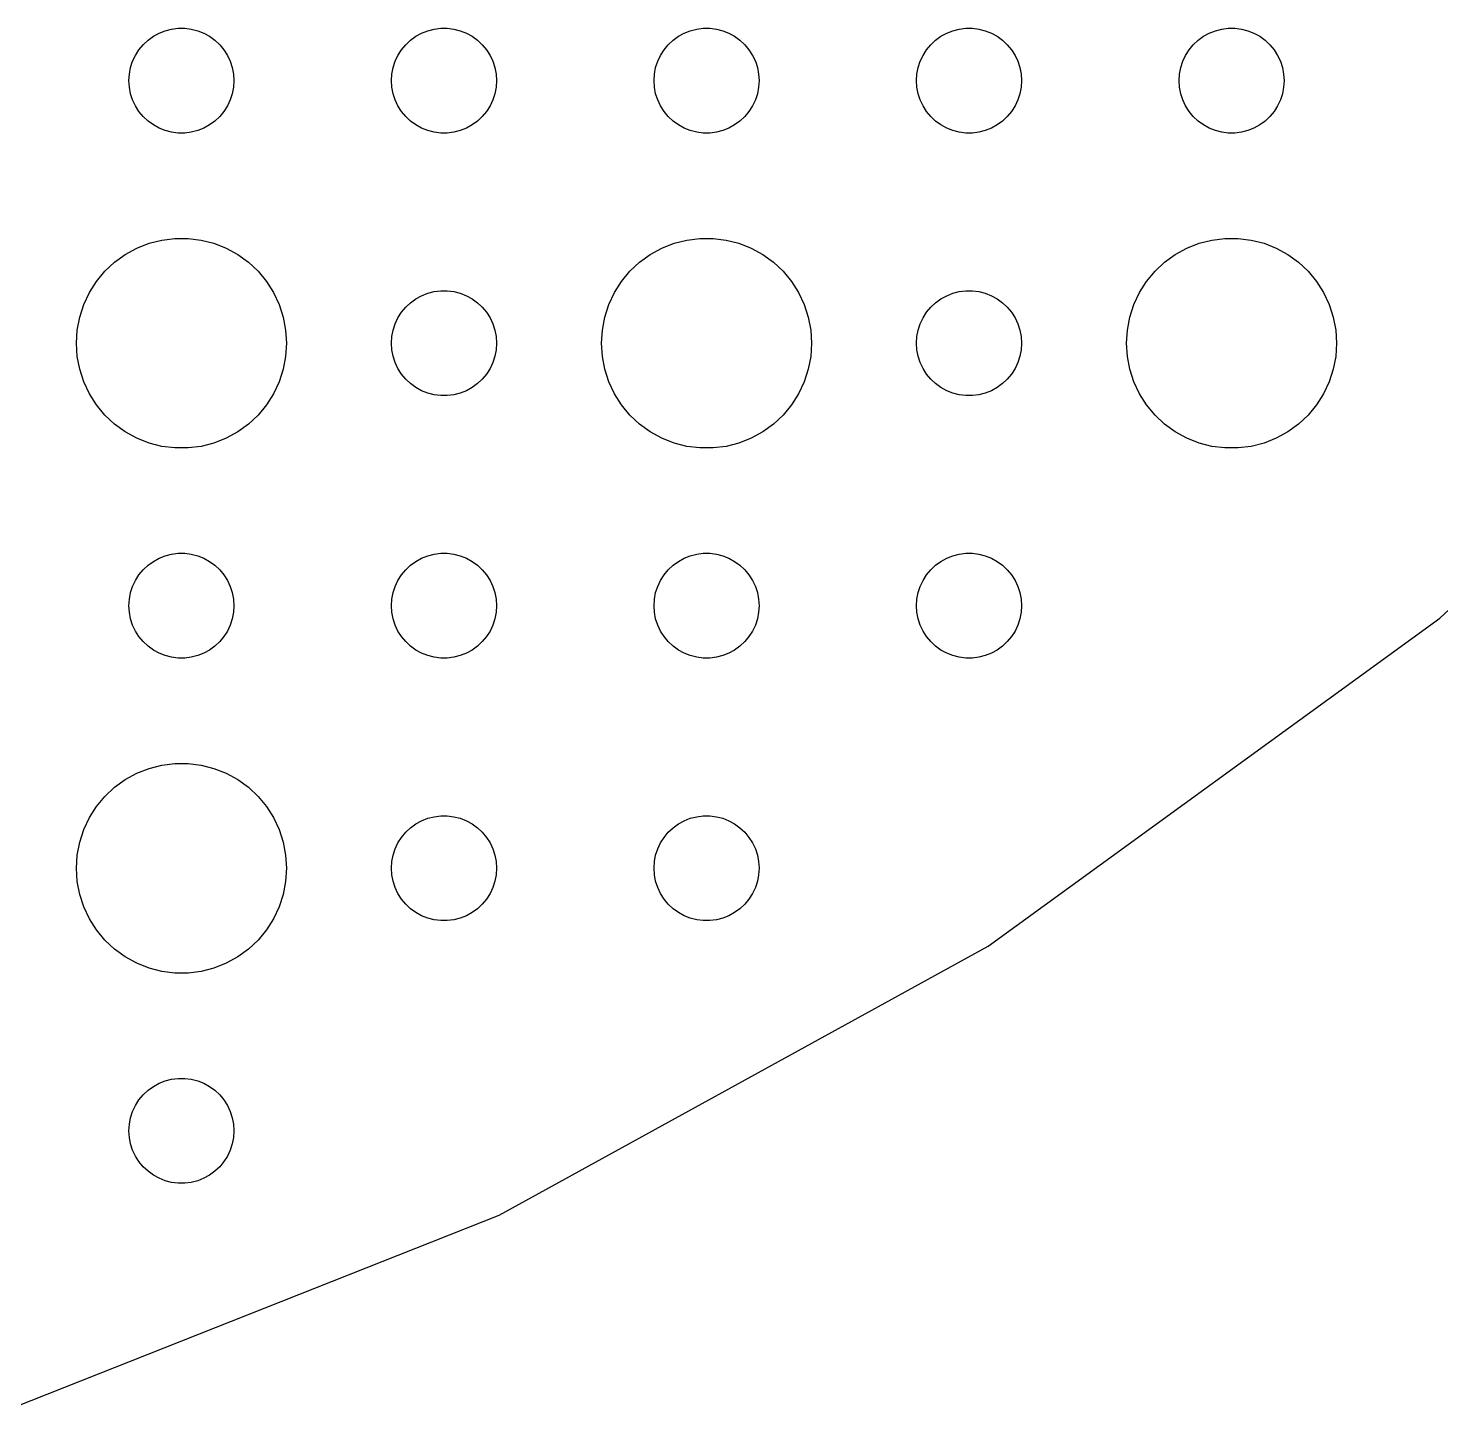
# Model space of a CAD drawing. Header units: metres. Extents: x -127 to 127, y -127 to 127.
# Drawn here: x 40.62 to 80.98, y -120.78 to -81 of the extents above; entities that cross this region are included whole.
import ezdxf

# ---------------------------------------------------------------- set-up
doc = ezdxf.new("R2010")
doc.units = ezdxf.units.M

msp = doc.modelspace()

# ---------------------------------------------------------------- linework, layer by layer
for p, q in [((44.3613, -81.1428), (44.5365, -81.0734)), ((44.5365, -81.0734), (44.7189, -81.0266)), ((44.7189, -81.0266), (44.9058, -81.003)), ((44.9058, -81.003), (45.0942, -81.003)), ((45.0942, -81.003), (45.2811, -81.0266)), ((45.2811, -81.0266), (45.4635, -81.0734)), ((45.4635, -81.0734), (45.6387, -81.1428)), ((51.8613, -81.1428), (52.0365, -81.0734)), ((52.0365, -81.0734), (52.2189, -81.0266)), ((52.2189, -81.0266), (52.4058, -81.003)), ((52.4058, -81.003), (52.5942, -81.003)), ((52.5942, -81.003), (52.7811, -81.0266)), ((52.7811, -81.0266), (52.9635, -81.0734)), ((52.9635, -81.0734), (53.1387, -81.1428)), ((59.3613, -81.1428), (59.5365, -81.0734)), ((59.5365, -81.0734), (59.7189, -81.0266)), ((59.7189, -81.0266), (59.9058, -81.003)), ((59.9058, -81.003), (60.0942, -81.003)), ((60.0942, -81.003), (60.2811, -81.0266)), ((60.2811, -81.0266), (60.4635, -81.0734)), ((60.4635, -81.0734), (60.6387, -81.1428)), ((66.8613, -81.1428), (67.0365, -81.0734)), ((67.0365, -81.0734), (67.2189, -81.0266)), ((67.2189, -81.0266), (67.4058, -81.003)), ((67.4058, -81.003), (67.5942, -81.003)), ((67.5942, -81.003), (67.7811, -81.0266)), ((67.7811, -81.0266), (67.9635, -81.0734)), ((67.9635, -81.0734), (68.1387, -81.1428)), ((74.3613, -81.1428), (74.5365, -81.0734)), ((74.5365, -81.0734), (74.7189, -81.0266)), ((74.7189, -81.0266), (74.9058, -81.003)), ((74.9058, -81.003), (75.0942, -81.003)), ((75.0942, -81.003), (75.2811, -81.0266)), ((75.2811, -81.0266), (75.4635, -81.0734)), ((75.4635, -81.0734), (75.6387, -81.1428)), ((43.7865, -81.6183), (43.9065, -81.4732)), ((43.9065, -81.4732), (44.0439, -81.3442)), ((44.0439, -81.3442), (44.1963, -81.2335)), ((44.1963, -81.2335), (44.3613, -81.1428)), ((45.6387, -81.1428), (45.8037, -81.2335)), ((45.8037, -81.2335), (45.9561, -81.3442)), ((45.9561, -81.3442), (46.0934, -81.4732)), ((46.0934, -81.4732), (46.2135, -81.6183)), ((51.2865, -81.6183), (51.4065, -81.4732)), ((51.4065, -81.4732), (51.5439, -81.3442)), ((51.5439, -81.3442), (51.6963, -81.2335)), ((51.6963, -81.2335), (51.8613, -81.1428)), ((53.1387, -81.1428), (53.3037, -81.2335)), ((53.3037, -81.2335), (53.4561, -81.3442)), ((53.4561, -81.3442), (53.5934, -81.4732)), ((53.5934, -81.4732), (53.7135, -81.6183)), ((58.7865, -81.6183), (58.9065, -81.4732)), ((58.9065, -81.4732), (59.0439, -81.3442)), ((59.0439, -81.3442), (59.1963, -81.2335)), ((59.1963, -81.2335), (59.3613, -81.1428)), ((60.6387, -81.1428), (60.8037, -81.2335)), ((60.8037, -81.2335), (60.9561, -81.3442)), ((60.9561, -81.3442), (61.0934, -81.4732)), ((61.0934, -81.4732), (61.2135, -81.6183)), ((66.2865, -81.6183), (66.4065, -81.4732)), ((66.4065, -81.4732), (66.5439, -81.3442)), ((66.5439, -81.3442), (66.6963, -81.2335)), ((66.6963, -81.2335), (66.8613, -81.1428)), ((68.1387, -81.1428), (68.3037, -81.2335)), ((68.3037, -81.2335), (68.4561, -81.3442)), ((68.4561, -81.3442), (68.5934, -81.4732)), ((68.5934, -81.4732), (68.7135, -81.6183)), ((73.7865, -81.6183), (73.9065, -81.4732)), ((73.9065, -81.4732), (74.0439, -81.3442)), ((74.0439, -81.3442), (74.1963, -81.2335)), ((74.1963, -81.2335), (74.3613, -81.1428)), ((75.6387, -81.1428), (75.8037, -81.2335)), ((75.8037, -81.2335), (75.9561, -81.3442)), ((75.9561, -81.3442), (76.0934, -81.4732)), ((76.0934, -81.4732), (76.2135, -81.6183)), ((43.6053, -81.9478), (43.6855, -81.7774)), ((43.6855, -81.7774), (43.7865, -81.6183)), ((46.2135, -81.6183), (46.3145, -81.7774)), ((46.3145, -81.7774), (46.3947, -81.9478)), ((51.1053, -81.9478), (51.1855, -81.7774)), ((51.1855, -81.7774), (51.2865, -81.6183)), ((53.7135, -81.6183), (53.8145, -81.7774)), ((53.8145, -81.7774), (53.8947, -81.9478)), ((58.6053, -81.9478), (58.6855, -81.7774)), ((58.6855, -81.7774), (58.7865, -81.6183)), ((61.2135, -81.6183), (61.3145, -81.7774)), ((61.3145, -81.7774), (61.3947, -81.9478)), ((66.1053, -81.9478), (66.1855, -81.7774)), ((66.1855, -81.7774), (66.2865, -81.6183)), ((68.7135, -81.6183), (68.8145, -81.7774)), ((68.8145, -81.7774), (68.8947, -81.9478)), ((73.6053, -81.9478), (73.6855, -81.7774)), ((73.6855, -81.7774), (73.7865, -81.6183)), ((76.2135, -81.6183), (76.3145, -81.7774)), ((76.3145, -81.7774), (76.3947, -81.9478)), ((43.5, -82.5), (43.5118, -82.312)), ((43.5118, -82.312), (43.5471, -82.127)), ((43.5471, -82.127), (43.6053, -81.9478)), ((46.3947, -81.9478), (46.4529, -82.127)), ((46.4529, -82.127), (46.4882, -82.312)), ((46.4882, -82.312), (46.5, -82.5)), ((51, -82.5), (51.0118, -82.312)), ((51.0118, -82.312), (51.0471, -82.127)), ((51.0471, -82.127), (51.1053, -81.9478)), ((53.8947, -81.9478), (53.9529, -82.127)), ((53.9529, -82.127), (53.9882, -82.312)), ((53.9882, -82.312), (54, -82.5)), ((58.5, -82.5), (58.5118, -82.312)), ((58.5118, -82.312), (58.5471, -82.127)), ((58.5471, -82.127), (58.6053, -81.9478)), ((61.3947, -81.9478), (61.4529, -82.127)), ((61.4529, -82.127), (61.4882, -82.312)), ((61.4882, -82.312), (61.5, -82.5)), ((66, -82.5), (66.0118, -82.312)), ((66.0118, -82.312), (66.0471, -82.127)), ((66.0471, -82.127), (66.1053, -81.9478)), ((68.8947, -81.9478), (68.9529, -82.127)), ((68.9529, -82.127), (68.9882, -82.312)), ((68.9882, -82.312), (69, -82.5)), ((73.5, -82.5), (73.5118, -82.312)), ((73.5118, -82.312), (73.5471, -82.127)), ((73.5471, -82.127), (73.6053, -81.9478)), ((76.3947, -81.9478), (76.4529, -82.127)), ((76.4529, -82.127), (76.4882, -82.312)), ((76.4882, -82.312), (76.5, -82.5)), ((43.5118, -82.688), (43.5, -82.5)), ((43.5471, -82.873), (43.5118, -82.688)), ((46.4882, -82.688), (46.4529, -82.873)), ((46.5, -82.5), (46.4882, -82.688)), ((51.0118, -82.688), (51, -82.5)), ((51.0471, -82.873), (51.0118, -82.688)), ((53.9882, -82.688), (53.9529, -82.873)), ((54, -82.5), (53.9882, -82.688)), ((58.5118, -82.688), (58.5, -82.5)), ((58.5471, -82.873), (58.5118, -82.688)), ((61.4882, -82.688), (61.4529, -82.873)), ((61.5, -82.5), (61.4882, -82.688)), ((66.0118, -82.688), (66, -82.5)), ((66.0471, -82.873), (66.0118, -82.688)), ((68.9882, -82.688), (68.9529, -82.873)), ((69, -82.5), (68.9882, -82.688)), ((73.5118, -82.688), (73.5, -82.5)), ((73.5471, -82.873), (73.5118, -82.688)), ((76.4882, -82.688), (76.4529, -82.873)), ((76.5, -82.5), (76.4882, -82.688)), ((43.6053, -83.0522), (43.5471, -82.873)), ((43.6855, -83.2226), (43.6053, -83.0522)), ((46.3947, -83.0522), (46.3145, -83.2226)), ((46.4529, -82.873), (46.3947, -83.0522)), ((51.1053, -83.0522), (51.0471, -82.873)), ((51.1855, -83.2226), (51.1053, -83.0522)), ((53.8947, -83.0522), (53.8145, -83.2226)), ((53.9529, -82.873), (53.8947, -83.0522)), ((58.6053, -83.0522), (58.5471, -82.873)), ((58.6855, -83.2226), (58.6053, -83.0522)), ((61.3947, -83.0522), (61.3145, -83.2226)), ((61.4529, -82.873), (61.3947, -83.0522)), ((66.1053, -83.0522), (66.0471, -82.873)), ((66.1855, -83.2226), (66.1053, -83.0522)), ((68.8947, -83.0522), (68.8145, -83.2226)), ((68.9529, -82.873), (68.8947, -83.0522)), ((73.6053, -83.0522), (73.5471, -82.873)), ((73.6855, -83.2226), (73.6053, -83.0522)), ((76.3947, -83.0522), (76.3145, -83.2226)), ((76.4529, -82.873), (76.3947, -83.0522)), ((43.7865, -83.3817), (43.6855, -83.2226)), ((43.9065, -83.5268), (43.7865, -83.3817)), ((44.0439, -83.6558), (43.9065, -83.5268)), ((46.0934, -83.5268), (45.9561, -83.6558)), ((46.2135, -83.3817), (46.0934, -83.5268)), ((46.3145, -83.2226), (46.2135, -83.3817)), ((51.2865, -83.3817), (51.1855, -83.2226)), ((51.4065, -83.5268), (51.2865, -83.3817)), ((51.5439, -83.6558), (51.4065, -83.5268)), ((53.5934, -83.5268), (53.4561, -83.6558)), ((53.7135, -83.3817), (53.5934, -83.5268)), ((53.8145, -83.2226), (53.7135, -83.3817)), ((58.7865, -83.3817), (58.6855, -83.2226)), ((58.9065, -83.5268), (58.7865, -83.3817)), ((59.0439, -83.6558), (58.9065, -83.5268)), ((61.0934, -83.5268), (60.9561, -83.6558)), ((61.2135, -83.3817), (61.0934, -83.5268)), ((61.3145, -83.2226), (61.2135, -83.3817)), ((66.2865, -83.3817), (66.1855, -83.2226)), ((66.4065, -83.5268), (66.2865, -83.3817)), ((66.5439, -83.6558), (66.4065, -83.5268)), ((68.5934, -83.5268), (68.4561, -83.6558)), ((68.7135, -83.3817), (68.5934, -83.5268)), ((68.8145, -83.2226), (68.7135, -83.3817)), ((73.7865, -83.3817), (73.6855, -83.2226)), ((73.9065, -83.5268), (73.7865, -83.3817)), ((74.0439, -83.6558), (73.9065, -83.5268)), ((76.0934, -83.5268), (75.9561, -83.6558)), ((76.2135, -83.3817), (76.0934, -83.5268)), ((76.3145, -83.2226), (76.2135, -83.3817)), ((44.1963, -83.7665), (44.0439, -83.6558)), ((44.3613, -83.8572), (44.1963, -83.7665)), ((44.5365, -83.9266), (44.3613, -83.8572)), ((44.7189, -83.9734), (44.5365, -83.9266)), ((45.4635, -83.9266), (45.2811, -83.9734)), ((45.6387, -83.8572), (45.4635, -83.9266)), ((45.8037, -83.7665), (45.6387, -83.8572)), ((45.9561, -83.6558), (45.8037, -83.7665)), ((51.6963, -83.7665), (51.5439, -83.6558)), ((51.8613, -83.8572), (51.6963, -83.7665)), ((52.0365, -83.9266), (51.8613, -83.8572)), ((52.2189, -83.9734), (52.0365, -83.9266)), ((52.9635, -83.9266), (52.7811, -83.9734)), ((53.1387, -83.8572), (52.9635, -83.9266)), ((53.3037, -83.7665), (53.1387, -83.8572)), ((53.4561, -83.6558), (53.3037, -83.7665)), ((59.1963, -83.7665), (59.0439, -83.6558)), ((59.3613, -83.8572), (59.1963, -83.7665)), ((59.5365, -83.9266), (59.3613, -83.8572)), ((59.7189, -83.9734), (59.5365, -83.9266)), ((60.4635, -83.9266), (60.2811, -83.9734)), ((60.6387, -83.8572), (60.4635, -83.9266)), ((60.8037, -83.7665), (60.6387, -83.8572)), ((60.9561, -83.6558), (60.8037, -83.7665)), ((66.6963, -83.7665), (66.5439, -83.6558)), ((66.8613, -83.8572), (66.6963, -83.7665)), ((67.0365, -83.9266), (66.8613, -83.8572)), ((67.2189, -83.9734), (67.0365, -83.9266)), ((67.9635, -83.9266), (67.7811, -83.9734)), ((68.1387, -83.8572), (67.9635, -83.9266)), ((68.3037, -83.7665), (68.1387, -83.8572)), ((68.4561, -83.6558), (68.3037, -83.7665)), ((74.1963, -83.7665), (74.0439, -83.6558)), ((74.3613, -83.8572), (74.1963, -83.7665)), ((74.5365, -83.9266), (74.3613, -83.8572)), ((74.7189, -83.9734), (74.5365, -83.9266)), ((75.4635, -83.9266), (75.2811, -83.9734)), ((75.6387, -83.8572), (75.4635, -83.9266)), ((75.8037, -83.7665), (75.6387, -83.8572)), ((75.9561, -83.6558), (75.8037, -83.7665)), ((44.9058, -83.997), (44.7189, -83.9734)), ((45.0942, -83.997), (44.9058, -83.997)), ((45.2811, -83.9734), (45.0942, -83.997)), ((52.4058, -83.997), (52.2189, -83.9734)), ((52.5942, -83.997), (52.4058, -83.997)), ((52.7811, -83.9734), (52.5942, -83.997)), ((59.9058, -83.997), (59.7189, -83.9734)), ((60.0942, -83.997), (59.9058, -83.997)), ((60.2811, -83.9734), (60.0942, -83.997)), ((67.4058, -83.997), (67.2189, -83.9734)), ((67.5942, -83.997), (67.4058, -83.997)), ((67.7811, -83.9734), (67.5942, -83.997)), ((74.9058, -83.997), (74.7189, -83.9734)), ((75.0942, -83.997), (74.9058, -83.997)), ((75.2811, -83.9734), (75.0942, -83.997)), ((43.7227, -87.2855), (44.0729, -87.1468)), ((44.0729, -87.1468), (44.4379, -87.0531)), ((44.4379, -87.0531), (44.8116, -87.0059)), ((44.8116, -87.0059), (45.1884, -87.0059)), ((45.1884, -87.0059), (45.5621, -87.0531)), ((45.5621, -87.0531), (45.927, -87.1468)), ((45.927, -87.1468), (46.2773, -87.2855)), ((58.7227, -87.2855), (59.0729, -87.1468)), ((59.0729, -87.1468), (59.4379, -87.0531)), ((59.4379, -87.0531), (59.8116, -87.0059)), ((59.8116, -87.0059), (60.1884, -87.0059)), ((60.1884, -87.0059), (60.5621, -87.0531)), ((60.5621, -87.0531), (60.927, -87.1468)), ((60.927, -87.1468), (61.2773, -87.2855)), ((73.7227, -87.2855), (74.073, -87.1468)), ((74.073, -87.1468), (74.4379, -87.0531)), ((74.4379, -87.0531), (74.8116, -87.0059)), ((74.8116, -87.0059), (75.1884, -87.0059)), ((75.1884, -87.0059), (75.5621, -87.0531)), ((75.5621, -87.0531), (75.927, -87.1468)), ((75.927, -87.1468), (76.2773, -87.2855)), ((80.9529, -97.8552), (92.579, -86.9375)), ((43.0877, -87.6885), (43.3925, -87.467)), ((43.3925, -87.467), (43.7227, -87.2855)), ((46.2773, -87.2855), (46.6075, -87.467)), ((46.6075, -87.467), (46.9123, -87.6885)), ((58.0877, -87.6885), (58.3925, -87.467)), ((58.3925, -87.467), (58.7227, -87.2855)), ((61.2773, -87.2855), (61.6075, -87.467)), ((61.6075, -87.467), (61.9123, -87.6885)), ((73.0877, -87.6885), (73.3925, -87.467)), ((73.3925, -87.467), (73.7227, -87.2855)), ((76.2773, -87.2855), (76.6075, -87.467)), ((76.6075, -87.467), (76.9123, -87.6885)), ((42.5729, -88.2366), (42.8131, -87.9464)), ((42.8131, -87.9464), (43.0877, -87.6885)), ((46.9123, -87.6885), (47.1869, -87.9464)), ((47.1869, -87.9464), (47.427, -88.2366)), ((57.5729, -88.2366), (57.8131, -87.9464)), ((57.8131, -87.9464), (58.0877, -87.6885)), ((61.9123, -87.6885), (62.1869, -87.9464)), ((62.1869, -87.9464), (62.427, -88.2366)), ((72.573, -88.2366), (72.8131, -87.9464)), ((72.8131, -87.9464), (73.0877, -87.6885)), ((76.9123, -87.6885), (77.1869, -87.9464)), ((77.1869, -87.9464), (77.427, -88.2366)), ((42.3711, -88.5547), (42.5729, -88.2366)), ((47.427, -88.2366), (47.6289, -88.5547)), ((57.3711, -88.5547), (57.5729, -88.2366)), ((62.427, -88.2366), (62.6289, -88.5547)), ((72.3711, -88.5547), (72.573, -88.2366)), ((77.427, -88.2366), (77.6289, -88.5547)), ((42.2107, -88.8956), (42.3711, -88.5547)), ((47.6289, -88.5547), (47.7893, -88.8956)), ((51.5439, -88.8442), (51.6963, -88.7335)), ((51.6963, -88.7335), (51.8613, -88.6428)), ((51.8613, -88.6428), (52.0365, -88.5734)), ((52.0365, -88.5734), (52.2189, -88.5266)), ((52.2189, -88.5266), (52.4058, -88.503)), ((52.4058, -88.503), (52.5942, -88.503)), ((52.5942, -88.503), (52.7811, -88.5266)), ((52.7811, -88.5266), (52.9635, -88.5734)), ((52.9635, -88.5734), (53.1387, -88.6428)), ((53.1387, -88.6428), (53.3037, -88.7335)), ((53.3037, -88.7335), (53.4561, -88.8442)), ((57.2107, -88.8956), (57.3711, -88.5547)), ((62.6289, -88.5547), (62.7893, -88.8956)), ((66.5439, -88.8442), (66.6963, -88.7335)), ((66.6963, -88.7335), (66.8613, -88.6428)), ((66.8613, -88.6428), (67.0365, -88.5734)), ((67.0365, -88.5734), (67.2189, -88.5266)), ((67.2189, -88.5266), (67.4058, -88.503)), ((67.4058, -88.503), (67.5942, -88.503)), ((67.5942, -88.503), (67.7811, -88.5266)), ((67.7811, -88.5266), (67.9635, -88.5734)), ((67.9635, -88.5734), (68.1387, -88.6428)), ((68.1387, -88.6428), (68.3037, -88.7335)), ((68.3037, -88.7335), (68.4561, -88.8442)), ((72.2107, -88.8956), (72.3711, -88.5547)), ((77.6289, -88.5547), (77.7893, -88.8956)), ((42.0942, -89.2539), (42.2107, -88.8956)), ((47.7893, -88.8956), (47.9057, -89.2539)), ((51.1855, -89.2774), (51.2865, -89.1183)), ((51.2865, -89.1183), (51.4065, -88.9732)), ((51.4065, -88.9732), (51.5439, -88.8442)), ((53.4561, -88.8442), (53.5934, -88.9732)), ((53.5934, -88.9732), (53.7135, -89.1183)), ((53.7135, -89.1183), (53.8145, -89.2774)), ((57.0942, -89.2539), (57.2107, -88.8956)), ((62.7893, -88.8956), (62.9057, -89.2539)), ((66.1855, -89.2774), (66.2865, -89.1183)), ((66.2865, -89.1183), (66.4065, -88.9732)), ((66.4065, -88.9732), (66.5439, -88.8442)), ((68.4561, -88.8442), (68.5934, -88.9732)), ((68.5934, -88.9732), (68.7135, -89.1183)), ((68.7135, -89.1183), (68.8145, -89.2774)), ((72.0943, -89.2539), (72.2107, -88.8956)), ((77.7893, -88.8956), (77.9057, -89.2539)), ((42.0237, -89.624), (42.0942, -89.2539)), ((47.9057, -89.2539), (47.9763, -89.624)), ((51.0471, -89.627), (51.1053, -89.4478)), ((51.1053, -89.4478), (51.1855, -89.2774)), ((53.8145, -89.2774), (53.8947, -89.4478)), ((53.8947, -89.4478), (53.9529, -89.627)), ((57.0237, -89.624), (57.0942, -89.2539)), ((62.9057, -89.2539), (62.9763, -89.624)), ((66.0471, -89.627), (66.1053, -89.4478)), ((66.1053, -89.4478), (66.1855, -89.2774)), ((68.8145, -89.2774), (68.8947, -89.4478)), ((68.8947, -89.4478), (68.9529, -89.627)), ((72.0237, -89.624), (72.0943, -89.2539)), ((77.9057, -89.2539), (77.9763, -89.624)), ((42, -90), (42.0237, -89.624)), ((47.9763, -89.624), (48, -90)), ((51, -90), (51.0118, -89.812)), ((51.0118, -89.812), (51.0471, -89.627)), ((53.9529, -89.627), (53.9882, -89.812)), ((53.9882, -89.812), (54, -90)), ((57, -90), (57.0237, -89.624)), ((62.9763, -89.624), (63, -90)), ((66, -90), (66.0118, -89.812)), ((66.0118, -89.812), (66.0471, -89.627)), ((68.9529, -89.627), (68.9882, -89.812)), ((68.9882, -89.812), (69, -90)), ((72, -90), (72.0237, -89.624)), ((77.9763, -89.624), (78, -90)), ((42.0237, -90.376), (42, -90)), ((42.0942, -90.7461), (42.0237, -90.376)), ((47.9763, -90.376), (47.9057, -90.7461)), ((48, -90), (47.9763, -90.376)), ((51.0118, -90.188), (51, -90)), ((51.0471, -90.373), (51.0118, -90.188)), ((51.1053, -90.5522), (51.0471, -90.373)), ((53.9529, -90.373), (53.8947, -90.5522)), ((53.9882, -90.188), (53.9529, -90.373)), ((54, -90), (53.9882, -90.188)), ((57.0237, -90.376), (57, -90)), ((57.0942, -90.7461), (57.0237, -90.376)), ((62.9763, -90.376), (62.9057, -90.7461)), ((63, -90), (62.9763, -90.376)), ((66.0118, -90.188), (66, -90)), ((66.0471, -90.373), (66.0118, -90.188)), ((66.1053, -90.5522), (66.0471, -90.373)), ((68.9529, -90.373), (68.8947, -90.5522)), ((68.9882, -90.188), (68.9529, -90.373)), ((69, -90), (68.9882, -90.188)), ((72.0237, -90.376), (72, -90)), ((72.0943, -90.7461), (72.0237, -90.376)), ((77.9763, -90.376), (77.9057, -90.7461)), ((78, -90), (77.9763, -90.376)), ((42.2107, -91.1044), (42.0942, -90.7461)), ((47.9057, -90.7461), (47.7893, -91.1044)), ((51.1855, -90.7226), (51.1053, -90.5522)), ((51.2865, -90.8817), (51.1855, -90.7226)), ((53.8145, -90.7226), (53.7135, -90.8817)), ((53.8947, -90.5522), (53.8145, -90.7226)), ((57.2107, -91.1044), (57.0942, -90.7461)), ((62.9057, -90.7461), (62.7893, -91.1044)), ((66.1855, -90.7226), (66.1053, -90.5522)), ((66.2865, -90.8817), (66.1855, -90.7226)), ((68.8145, -90.7226), (68.7135, -90.8817)), ((68.8947, -90.5522), (68.8145, -90.7226)), ((72.2107, -91.1044), (72.0943, -90.7461)), ((77.9057, -90.7461), (77.7893, -91.1044)), ((42.3711, -91.4453), (42.2107, -91.1044)), ((47.7893, -91.1044), (47.6289, -91.4453)), ((51.4065, -91.0268), (51.2865, -90.8817)), ((51.5439, -91.1558), (51.4065, -91.0268)), ((51.6963, -91.2665), (51.5439, -91.1558)), ((53.4561, -91.1558), (53.3037, -91.2665)), ((53.5934, -91.0268), (53.4561, -91.1558)), ((53.7135, -90.8817), (53.5934, -91.0268)), ((57.3711, -91.4453), (57.2107, -91.1044)), ((62.7893, -91.1044), (62.6289, -91.4453)), ((66.4065, -91.0268), (66.2865, -90.8817)), ((66.5439, -91.1558), (66.4065, -91.0268)), ((66.6963, -91.2665), (66.5439, -91.1558)), ((68.4561, -91.1558), (68.3037, -91.2665)), ((68.5934, -91.0268), (68.4561, -91.1558)), ((68.7135, -90.8817), (68.5934, -91.0268)), ((72.3711, -91.4453), (72.2107, -91.1044)), ((77.7893, -91.1044), (77.6289, -91.4453)), ((42.5729, -91.7634), (42.3711, -91.4453)), ((47.6289, -91.4453), (47.427, -91.7634)), ((51.8613, -91.3572), (51.6963, -91.2665)), ((52.0365, -91.4266), (51.8613, -91.3572)), ((52.2189, -91.4734), (52.0365, -91.4266)), ((52.4058, -91.497), (52.2189, -91.4734)), ((52.5942, -91.497), (52.4058, -91.497)), ((52.7811, -91.4734), (52.5942, -91.497)), ((52.9635, -91.4266), (52.7811, -91.4734)), ((53.1387, -91.3572), (52.9635, -91.4266)), ((53.3037, -91.2665), (53.1387, -91.3572)), ((57.5729, -91.7634), (57.3711, -91.4453)), ((62.6289, -91.4453), (62.427, -91.7634)), ((66.8613, -91.3572), (66.6963, -91.2665)), ((67.0365, -91.4266), (66.8613, -91.3572)), ((67.2189, -91.4734), (67.0365, -91.4266)), ((67.4058, -91.497), (67.2189, -91.4734)), ((67.5942, -91.497), (67.4058, -91.497)), ((67.7811, -91.4734), (67.5942, -91.497)), ((67.9635, -91.4266), (67.7811, -91.4734)), ((68.1387, -91.3572), (67.9635, -91.4266)), ((68.3037, -91.2665), (68.1387, -91.3572)), ((72.573, -91.7634), (72.3711, -91.4453)), ((77.6289, -91.4453), (77.427, -91.7634)), ((42.8131, -92.0536), (42.5729, -91.7634)), ((47.427, -91.7634), (47.1869, -92.0536)), ((57.8131, -92.0536), (57.5729, -91.7634)), ((62.427, -91.7634), (62.1869, -92.0536)), ((72.8131, -92.0536), (72.573, -91.7634)), ((77.427, -91.7634), (77.1869, -92.0536)), ((43.0877, -92.3115), (42.8131, -92.0536)), ((43.3925, -92.533), (43.0877, -92.3115)), ((46.9123, -92.3115), (46.6075, -92.533)), ((47.1869, -92.0536), (46.9123, -92.3115)), ((58.0877, -92.3115), (57.8131, -92.0536)), ((58.3925, -92.533), (58.0877, -92.3115)), ((61.9123, -92.3115), (61.6075, -92.533)), ((62.1869, -92.0536), (61.9123, -92.3115)), ((73.0877, -92.3115), (72.8131, -92.0536)), ((73.3925, -92.533), (73.0877, -92.3115)), ((76.9123, -92.3115), (76.6075, -92.533)), ((77.1869, -92.0536), (76.9123, -92.3115)), ((43.7227, -92.7145), (43.3925, -92.533)), ((44.0729, -92.8532), (43.7227, -92.7145)), ((46.2773, -92.7145), (45.927, -92.8532)), ((46.6075, -92.533), (46.2773, -92.7145)), ((58.7227, -92.7145), (58.3925, -92.533)), ((59.0729, -92.8532), (58.7227, -92.7145)), ((61.2773, -92.7145), (60.927, -92.8532)), ((61.6075, -92.533), (61.2773, -92.7145)), ((73.7227, -92.7145), (73.3925, -92.533)), ((74.073, -92.8532), (73.7227, -92.7145)), ((76.2773, -92.7145), (75.927, -92.8532)), ((76.6075, -92.533), (76.2773, -92.7145)), ((44.4379, -92.9469), (44.0729, -92.8532)), ((44.8116, -92.9941), (44.4379, -92.9469)), ((45.1884, -92.9941), (44.8116, -92.9941)), ((45.5621, -92.9469), (45.1884, -92.9941)), ((45.927, -92.8532), (45.5621, -92.9469)), ((59.4379, -92.9469), (59.0729, -92.8532)), ((59.8116, -92.9941), (59.4379, -92.9469)), ((60.1884, -92.9941), (59.8116, -92.9941)), ((60.5621, -92.9469), (60.1884, -92.9941)), ((60.927, -92.8532), (60.5621, -92.9469)), ((74.4379, -92.9469), (74.073, -92.8532)), ((74.8116, -92.9941), (74.4379, -92.9469)), ((75.1884, -92.9941), (74.8116, -92.9941)), ((75.5621, -92.9469), (75.1884, -92.9941)), ((75.927, -92.8532), (75.5621, -92.9469)), ((44.5365, -96.0734), (44.7189, -96.0266)), ((44.7189, -96.0266), (44.9058, -96.003)), ((44.9058, -96.003), (45.0942, -96.003)), ((45.0942, -96.003), (45.2811, -96.0266)), ((45.2811, -96.0266), (45.4635, -96.0734)), ((52.0365, -96.0734), (52.2189, -96.0266)), ((52.2189, -96.0266), (52.4058, -96.003)), ((52.4058, -96.003), (52.5942, -96.003)), ((52.5942, -96.003), (52.7811, -96.0266)), ((52.7811, -96.0266), (52.9635, -96.0734)), ((59.5365, -96.0734), (59.7189, -96.0266)), ((59.7189, -96.0266), (59.9058, -96.003)), ((59.9058, -96.003), (60.0942, -96.003)), ((60.0942, -96.003), (60.2811, -96.0266)), ((60.2811, -96.0266), (60.4635, -96.0734)), ((67.0365, -96.0734), (67.2189, -96.0266)), ((67.2189, -96.0266), (67.4058, -96.003)), ((67.4058, -96.003), (67.5942, -96.003)), ((67.5942, -96.003), (67.7811, -96.0266)), ((67.7811, -96.0266), (67.9635, -96.0734)), ((43.9065, -96.4732), (44.0439, -96.3442)), ((44.0439, -96.3442), (44.1963, -96.2335)), ((44.1963, -96.2335), (44.3613, -96.1428)), ((44.3613, -96.1428), (44.5365, -96.0734)), ((45.4635, -96.0734), (45.6387, -96.1428)), ((45.6387, -96.1428), (45.8037, -96.2335)), ((45.8037, -96.2335), (45.9561, -96.3442)), ((45.9561, -96.3442), (46.0934, -96.4732)), ((51.4065, -96.4732), (51.5439, -96.3442)), ((51.5439, -96.3442), (51.6963, -96.2335)), ((51.6963, -96.2335), (51.8613, -96.1428)), ((51.8613, -96.1428), (52.0365, -96.0734)), ((52.9635, -96.0734), (53.1387, -96.1428)), ((53.1387, -96.1428), (53.3037, -96.2335)), ((53.3037, -96.2335), (53.4561, -96.3442)), ((53.4561, -96.3442), (53.5934, -96.4732)), ((58.9065, -96.4732), (59.0439, -96.3442)), ((59.0439, -96.3442), (59.1963, -96.2335)), ((59.1963, -96.2335), (59.3613, -96.1428)), ((59.3613, -96.1428), (59.5365, -96.0734)), ((60.4635, -96.0734), (60.6387, -96.1428)), ((60.6387, -96.1428), (60.8037, -96.2335)), ((60.8037, -96.2335), (60.9561, -96.3442)), ((60.9561, -96.3442), (61.0934, -96.4732)), ((66.4065, -96.4732), (66.5439, -96.3442)), ((66.5439, -96.3442), (66.6963, -96.2335)), ((66.6963, -96.2335), (66.8613, -96.1428)), ((66.8613, -96.1428), (67.0365, -96.0734)), ((67.9635, -96.0734), (68.1387, -96.1428)), ((68.1387, -96.1428), (68.3037, -96.2335)), ((68.3037, -96.2335), (68.4561, -96.3442)), ((68.4561, -96.3442), (68.5934, -96.4732)), ((43.6053, -96.9478), (43.6855, -96.7774)), ((43.6855, -96.7774), (43.7865, -96.6183)), ((43.7865, -96.6183), (43.9065, -96.4732)), ((46.0934, -96.4732), (46.2135, -96.6183)), ((46.2135, -96.6183), (46.3145, -96.7774)), ((46.3145, -96.7774), (46.3947, -96.9478)), ((51.1053, -96.9478), (51.1855, -96.7774)), ((51.1855, -96.7774), (51.2865, -96.6183)), ((51.2865, -96.6183), (51.4065, -96.4732)), ((53.5934, -96.4732), (53.7135, -96.6183)), ((53.7135, -96.6183), (53.8145, -96.7774)), ((53.8145, -96.7774), (53.8947, -96.9478)), ((58.6053, -96.9478), (58.6855, -96.7774)), ((58.6855, -96.7774), (58.7865, -96.6183)), ((58.7865, -96.6183), (58.9065, -96.4732)), ((61.0934, -96.4732), (61.2135, -96.6183)), ((61.2135, -96.6183), (61.3145, -96.7774)), ((61.3145, -96.7774), (61.3947, -96.9478)), ((66.1053, -96.9478), (66.1855, -96.7774)), ((66.1855, -96.7774), (66.2865, -96.6183)), ((66.2865, -96.6183), (66.4065, -96.4732)), ((68.5934, -96.4732), (68.7135, -96.6183)), ((68.7135, -96.6183), (68.8145, -96.7774)), ((68.8145, -96.7774), (68.8947, -96.9478)), ((43.5118, -97.312), (43.5471, -97.127)), ((43.5471, -97.127), (43.6053, -96.9478)), ((46.3947, -96.9478), (46.4529, -97.127)), ((46.4529, -97.127), (46.4882, -97.312)), ((51.0118, -97.312), (51.0471, -97.127)), ((51.0471, -97.127), (51.1053, -96.9478)), ((53.8947, -96.9478), (53.9529, -97.127)), ((53.9529, -97.127), (53.9882, -97.312)), ((58.5118, -97.312), (58.5471, -97.127)), ((58.5471, -97.127), (58.6053, -96.9478)), ((61.3947, -96.9478), (61.4529, -97.127)), ((61.4529, -97.127), (61.4882, -97.312)), ((66.0118, -97.312), (66.0471, -97.127)), ((66.0471, -97.127), (66.1053, -96.9478)), ((68.8947, -96.9478), (68.9529, -97.127)), ((68.9529, -97.127), (68.9882, -97.312)), ((43.5, -97.5), (43.5118, -97.312)), ((43.5118, -97.688), (43.5, -97.5)), ((46.4882, -97.312), (46.5, -97.5)), ((46.5, -97.5), (46.4882, -97.688)), ((51, -97.5), (51.0118, -97.312)), ((51.0118, -97.688), (51, -97.5)), ((53.9882, -97.312), (54, -97.5)), ((54, -97.5), (53.9882, -97.688)), ((58.5, -97.5), (58.5118, -97.312)), ((58.5118, -97.688), (58.5, -97.5)), ((61.4882, -97.312), (61.5, -97.5)), ((61.5, -97.5), (61.4882, -97.688)), ((66, -97.5), (66.0118, -97.312)), ((66.0118, -97.688), (66, -97.5)), ((68.9882, -97.312), (69, -97.5)), ((69, -97.5), (68.9882, -97.688)), ((43.5471, -97.873), (43.5118, -97.688)), ((43.6053, -98.0522), (43.5471, -97.873)), ((43.6855, -98.2226), (43.6053, -98.0522)), ((46.3947, -98.0522), (46.3145, -98.2226)), ((46.4529, -97.873), (46.3947, -98.0522)), ((46.4882, -97.688), (46.4529, -97.873)), ((51.0471, -97.873), (51.0118, -97.688)), ((51.1053, -98.0522), (51.0471, -97.873)), ((51.1855, -98.2226), (51.1053, -98.0522)), ((53.8947, -98.0522), (53.8145, -98.2226)), ((53.9529, -97.873), (53.8947, -98.0522)), ((53.9882, -97.688), (53.9529, -97.873)), ((58.5471, -97.873), (58.5118, -97.688)), ((58.6053, -98.0522), (58.5471, -97.873)), ((58.6855, -98.2226), (58.6053, -98.0522)), ((61.3947, -98.0522), (61.3145, -98.2226)), ((61.4529, -97.873), (61.3947, -98.0522)), ((61.4882, -97.688), (61.4529, -97.873)), ((66.0471, -97.873), (66.0118, -97.688)), ((66.1053, -98.0522), (66.0471, -97.873)), ((66.1855, -98.2226), (66.1053, -98.0522)), ((68.05, -107.23), (80.9529, -97.8552)), ((68.8947, -98.0522), (68.8145, -98.2226)), ((68.9529, -97.873), (68.8947, -98.0522)), ((68.9882, -97.688), (68.9529, -97.873)), ((43.7865, -98.3817), (43.6855, -98.2226)), ((43.9065, -98.5268), (43.7865, -98.3817)), ((46.2135, -98.3817), (46.0934, -98.5268)), ((46.3145, -98.2226), (46.2135, -98.3817)), ((51.2865, -98.3817), (51.1855, -98.2226)), ((51.4065, -98.5268), (51.2865, -98.3817)), ((53.7135, -98.3817), (53.5934, -98.5268)), ((53.8145, -98.2226), (53.7135, -98.3817)), ((58.7865, -98.3817), (58.6855, -98.2226)), ((58.9065, -98.5268), (58.7865, -98.3817)), ((61.2135, -98.3817), (61.0934, -98.5268)), ((61.3145, -98.2226), (61.2135, -98.3817)), ((66.2865, -98.3817), (66.1855, -98.2226)), ((66.4065, -98.5268), (66.2865, -98.3817)), ((68.7135, -98.3817), (68.5934, -98.5268)), ((68.8145, -98.2226), (68.7135, -98.3817)), ((44.0439, -98.6558), (43.9065, -98.5268)), ((44.1963, -98.7665), (44.0439, -98.6558)), ((44.3613, -98.8572), (44.1963, -98.7665)), ((44.5365, -98.9266), (44.3613, -98.8572)), ((45.6387, -98.8572), (45.4635, -98.9266)), ((45.8037, -98.7665), (45.6387, -98.8572)), ((45.9561, -98.6558), (45.8037, -98.7665)), ((46.0934, -98.5268), (45.9561, -98.6558)), ((51.5439, -98.6558), (51.4065, -98.5268)), ((51.6963, -98.7665), (51.5439, -98.6558)), ((51.8613, -98.8572), (51.6963, -98.7665)), ((52.0365, -98.9266), (51.8613, -98.8572)), ((53.1387, -98.8572), (52.9635, -98.9266)), ((53.3037, -98.7665), (53.1387, -98.8572)), ((53.4561, -98.6558), (53.3037, -98.7665)), ((53.5934, -98.5268), (53.4561, -98.6558)), ((59.0439, -98.6558), (58.9065, -98.5268)), ((59.1963, -98.7665), (59.0439, -98.6558)), ((59.3613, -98.8572), (59.1963, -98.7665)), ((59.5365, -98.9266), (59.3613, -98.8572)), ((60.6387, -98.8572), (60.4635, -98.9266)), ((60.8037, -98.7665), (60.6387, -98.8572)), ((60.9561, -98.6558), (60.8037, -98.7665)), ((61.0934, -98.5268), (60.9561, -98.6558)), ((66.5439, -98.6558), (66.4065, -98.5268)), ((66.6963, -98.7665), (66.5439, -98.6558)), ((66.8613, -98.8572), (66.6963, -98.7665)), ((67.0365, -98.9266), (66.8613, -98.8572)), ((68.1387, -98.8572), (67.9635, -98.9266)), ((68.3037, -98.7665), (68.1387, -98.8572)), ((68.4561, -98.6558), (68.3037, -98.7665)), ((68.5934, -98.5268), (68.4561, -98.6558)), ((44.7189, -98.9734), (44.5365, -98.9266)), ((44.9058, -98.997), (44.7189, -98.9734)), ((45.0942, -98.997), (44.9058, -98.997)), ((45.2811, -98.9734), (45.0942, -98.997)), ((45.4635, -98.9266), (45.2811, -98.9734)), ((52.2189, -98.9734), (52.0365, -98.9266)), ((52.4058, -98.997), (52.2189, -98.9734)), ((52.5942, -98.997), (52.4058, -98.997)), ((52.7811, -98.9734), (52.5942, -98.997)), ((52.9635, -98.9266), (52.7811, -98.9734)), ((59.7189, -98.9734), (59.5365, -98.9266)), ((59.9058, -98.997), (59.7189, -98.9734)), ((60.0942, -98.997), (59.9058, -98.997)), ((60.2811, -98.9734), (60.0942, -98.997)), ((60.4635, -98.9266), (60.2811, -98.9734)), ((67.2189, -98.9734), (67.0365, -98.9266)), ((67.4058, -98.997), (67.2189, -98.9734)), ((67.5942, -98.997), (67.4058, -98.997)), ((67.7811, -98.9734), (67.5942, -98.997)), ((67.9635, -98.9266), (67.7811, -98.9734)), ((44.0729, -102.147), (44.4379, -102.053)), ((44.4379, -102.053), (44.8116, -102.006)), ((44.8116, -102.006), (45.1884, -102.006)), ((45.1884, -102.006), (45.5621, -102.053)), ((45.5621, -102.053), (45.927, -102.147)), ((43.0877, -102.688), (43.3925, -102.467)), ((43.3925, -102.467), (43.7227, -102.286)), ((43.7227, -102.286), (44.0729, -102.147)), ((45.927, -102.147), (46.2773, -102.286)), ((46.2773, -102.286), (46.6075, -102.467)), ((46.6075, -102.467), (46.9123, -102.688)), ((42.8131, -102.946), (43.0877, -102.688)), ((46.9123, -102.688), (47.1869, -102.946)), ((42.3711, -103.555), (42.5729, -103.237)), ((42.5729, -103.237), (42.8131, -102.946)), ((47.1869, -102.946), (47.427, -103.237)), ((47.427, -103.237), (47.6289, -103.555)), ((42.2107, -103.896), (42.3711, -103.555)), ((47.6289, -103.555), (47.7893, -103.896)), ((51.6963, -103.734), (51.8613, -103.643)), ((51.8613, -103.643), (52.0365, -103.573)), ((52.0365, -103.573), (52.2189, -103.527)), ((52.2189, -103.527), (52.4058, -103.503)), ((52.4058, -103.503), (52.5942, -103.503)), ((52.5942, -103.503), (52.7811, -103.527)), ((52.7811, -103.527), (52.9635, -103.573)), ((52.9635, -103.573), (53.1387, -103.643)), ((53.1387, -103.643), (53.3037, -103.734)), ((59.1963, -103.734), (59.3613, -103.643)), ((59.3613, -103.643), (59.5365, -103.573)), ((59.5365, -103.573), (59.7189, -103.527)), ((59.7189, -103.527), (59.9058, -103.503)), ((59.9058, -103.503), (60.0942, -103.503)), ((60.0942, -103.503), (60.2811, -103.527)), ((60.2811, -103.527), (60.4635, -103.573)), ((60.4635, -103.573), (60.6387, -103.643)), ((60.6387, -103.643), (60.8037, -103.734)), ((42.0942, -104.254), (42.2107, -103.896)), ((47.7893, -103.896), (47.9057, -104.254)), ((51.2865, -104.118), (51.4065, -103.973)), ((51.4065, -103.973), (51.5439, -103.844)), ((51.5439, -103.844), (51.6963, -103.734)), ((53.3037, -103.734), (53.4561, -103.844)), ((53.4561, -103.844), (53.5934, -103.973)), ((53.5934, -103.973), (53.7135, -104.118)), ((58.7865, -104.118), (58.9065, -103.973)), ((58.9065, -103.973), (59.0439, -103.844)), ((59.0439, -103.844), (59.1963, -103.734)), ((60.8037, -103.734), (60.9561, -103.844)), ((60.9561, -103.844), (61.0934, -103.973)), ((61.0934, -103.973), (61.2135, -104.118)), ((42.0237, -104.624), (42.0942, -104.254)), ((47.9057, -104.254), (47.9763, -104.624)), ((51.0471, -104.627), (51.1053, -104.448)), ((51.1053, -104.448), (51.1855, -104.277)), ((51.1855, -104.277), (51.2865, -104.118)), ((53.7135, -104.118), (53.8145, -104.277)), ((53.8145, -104.277), (53.8947, -104.448)), ((53.8947, -104.448), (53.9529, -104.627)), ((58.5471, -104.627), (58.6053, -104.448)), ((58.6053, -104.448), (58.6855, -104.277)), ((58.6855, -104.277), (58.7865, -104.118)), ((61.2135, -104.118), (61.3145, -104.277)), ((61.3145, -104.277), (61.3947, -104.448)), ((61.3947, -104.448), (61.4529, -104.627)), ((42, -105), (42.0237, -104.624)), ((47.9763, -104.624), (48, -105)), ((51, -105), (51.0118, -104.812)), ((51.0118, -104.812), (51.0471, -104.627)), ((53.9529, -104.627), (53.9882, -104.812)), ((53.9882, -104.812), (54, -105)), ((58.5, -105), (58.5118, -104.812)), ((58.5118, -104.812), (58.5471, -104.627)), ((61.4529, -104.627), (61.4882, -104.812)), ((61.4882, -104.812), (61.5, -105)), ((42.0237, -105.376), (42, -105)), ((48, -105), (47.9763, -105.376)), ((51.0118, -105.188), (51, -105)), ((51.0471, -105.373), (51.0118, -105.188)), ((53.9882, -105.188), (53.9529, -105.373)), ((54, -105), (53.9882, -105.188)), ((58.5118, -105.188), (58.5, -105)), ((58.5471, -105.373), (58.5118, -105.188)), ((61.4882, -105.188), (61.4529, -105.373)), ((61.5, -105), (61.4882, -105.188)), ((42.0942, -105.746), (42.0237, -105.376)), ((47.9763, -105.376), (47.9057, -105.746)), ((51.1053, -105.552), (51.0471, -105.373)), ((51.1855, -105.723), (51.1053, -105.552)), ((51.2865, -105.882), (51.1855, -105.723)), ((53.8145, -105.723), (53.7135, -105.882)), ((53.8947, -105.552), (53.8145, -105.723)), ((53.9529, -105.373), (53.8947, -105.552)), ((58.6053, -105.552), (58.5471, -105.373)), ((58.6855, -105.723), (58.6053, -105.552)), ((58.7865, -105.882), (58.6855, -105.723)), ((61.3145, -105.723), (61.2135, -105.882)), ((61.3947, -105.552), (61.3145, -105.723)), ((61.4529, -105.373), (61.3947, -105.552)), ((42.2107, -106.104), (42.0942, -105.746)), ((42.3711, -106.445), (42.2107, -106.104)), ((47.7893, -106.104), (47.6289, -106.445)), ((47.9057, -105.746), (47.7893, -106.104)), ((51.4065, -106.027), (51.2865, -105.882)), ((51.5439, -106.156), (51.4065, -106.027)), ((53.5934, -106.027), (53.4561, -106.156)), ((53.7135, -105.882), (53.5934, -106.027)), ((58.9065, -106.027), (58.7865, -105.882)), ((59.0439, -106.156), (58.9065, -106.027)), ((61.0934, -106.027), (60.9561, -106.156)), ((61.2135, -105.882), (61.0934, -106.027)), ((42.5729, -106.763), (42.3711, -106.445)), ((47.6289, -106.445), (47.427, -106.763)), ((51.6963, -106.266), (51.5439, -106.156)), ((51.8613, -106.357), (51.6963, -106.266)), ((52.0365, -106.427), (51.8613, -106.357)), ((52.2189, -106.473), (52.0365, -106.427)), ((52.4058, -106.497), (52.2189, -106.473)), ((52.5942, -106.497), (52.4058, -106.497)), ((52.7811, -106.473), (52.5942, -106.497)), ((52.9635, -106.427), (52.7811, -106.473)), ((53.1387, -106.357), (52.9635, -106.427)), ((53.3037, -106.266), (53.1387, -106.357)), ((53.4561, -106.156), (53.3037, -106.266)), ((59.1963, -106.266), (59.0439, -106.156)), ((59.3613, -106.357), (59.1963, -106.266)), ((59.5365, -106.427), (59.3613, -106.357)), ((59.7189, -106.473), (59.5365, -106.427)), ((59.9058, -106.497), (59.7189, -106.473)), ((60.0942, -106.497), (59.9058, -106.497)), ((60.2811, -106.473), (60.0942, -106.497)), ((60.4635, -106.427), (60.2811, -106.473)), ((60.6387, -106.357), (60.4635, -106.427)), ((60.8037, -106.266), (60.6387, -106.357)), ((60.9561, -106.156), (60.8037, -106.266)), ((42.8131, -107.054), (42.5729, -106.763)), ((47.427, -106.763), (47.1869, -107.054)), ((43.0877, -107.312), (42.8131, -107.054)), ((43.3925, -107.533), (43.0877, -107.312)), ((46.9123, -107.312), (46.6075, -107.533)), ((47.1869, -107.054), (46.9123, -107.312)), ((54.074, -114.913), (68.05, -107.23)), ((43.7227, -107.714), (43.3925, -107.533)), ((44.0729, -107.853), (43.7227, -107.714)), ((46.2773, -107.714), (45.927, -107.853)), ((46.6075, -107.533), (46.2773, -107.714)), ((44.4379, -107.947), (44.0729, -107.853)), ((44.8116, -107.994), (44.4379, -107.947)), ((45.1884, -107.994), (44.8116, -107.994)), ((45.5621, -107.947), (45.1884, -107.994)), ((45.927, -107.853), (45.5621, -107.947)), ((43.9065, -111.473), (44.0439, -111.344)), ((44.0439, -111.344), (44.1963, -111.234)), ((44.1963, -111.234), (44.3613, -111.143)), ((44.3613, -111.143), (44.5365, -111.073)), ((44.5365, -111.073), (44.7189, -111.027)), ((44.7189, -111.027), (44.9058, -111.003)), ((44.9058, -111.003), (45.0942, -111.003)), ((45.0942, -111.003), (45.2811, -111.027)), ((45.2811, -111.027), (45.4635, -111.073)), ((45.4635, -111.073), (45.6387, -111.143)), ((45.6387, -111.143), (45.8037, -111.234)), ((45.8037, -111.234), (45.9561, -111.344)), ((45.9561, -111.344), (46.0934, -111.473)), ((43.6053, -111.948), (43.6855, -111.777)), ((43.6855, -111.777), (43.7865, -111.618)), ((43.7865, -111.618), (43.9065, -111.473)), ((46.0934, -111.473), (46.2135, -111.618)), ((46.2135, -111.618), (46.3145, -111.777)), ((46.3145, -111.777), (46.3947, -111.948)), ((43.5118, -112.312), (43.5471, -112.127)), ((43.5471, -112.127), (43.6053, -111.948)), ((46.3947, -111.948), (46.4529, -112.127)), ((46.4529, -112.127), (46.4882, -112.312)), ((43.5, -112.5), (43.5118, -112.312)), ((43.5118, -112.688), (43.5, -112.5)), ((46.4882, -112.312), (46.5, -112.5)), ((46.5, -112.5), (46.4882, -112.688)), ((43.5471, -112.873), (43.5118, -112.688)), ((43.6053, -113.052), (43.5471, -112.873)), ((46.4529, -112.873), (46.3947, -113.052)), ((46.4882, -112.688), (46.4529, -112.873)), ((43.6855, -113.223), (43.6053, -113.052)), ((43.7865, -113.382), (43.6855, -113.223)), ((43.9065, -113.527), (43.7865, -113.382)), ((46.2135, -113.382), (46.0934, -113.527)), ((46.3145, -113.223), (46.2135, -113.382)), ((46.3947, -113.052), (46.3145, -113.223)), ((44.0439, -113.656), (43.9065, -113.527)), ((44.1963, -113.766), (44.0439, -113.656)), ((44.3613, -113.857), (44.1963, -113.766)), ((45.8037, -113.766), (45.6387, -113.857)), ((45.9561, -113.656), (45.8037, -113.766)), ((46.0934, -113.527), (45.9561, -113.656)), ((44.5365, -113.927), (44.3613, -113.857)), ((44.7189, -113.973), (44.5365, -113.927)), ((44.9058, -113.997), (44.7189, -113.973)), ((45.0942, -113.997), (44.9058, -113.997)), ((45.2811, -113.973), (45.0942, -113.997)), ((45.4635, -113.927), (45.2811, -113.973)), ((45.6387, -113.857), (45.4635, -113.927)), ((39.2451, -120.784), (54.074, -114.913))]:
    msp.add_line(p, q)

doc.saveas('drawing.dxf')
